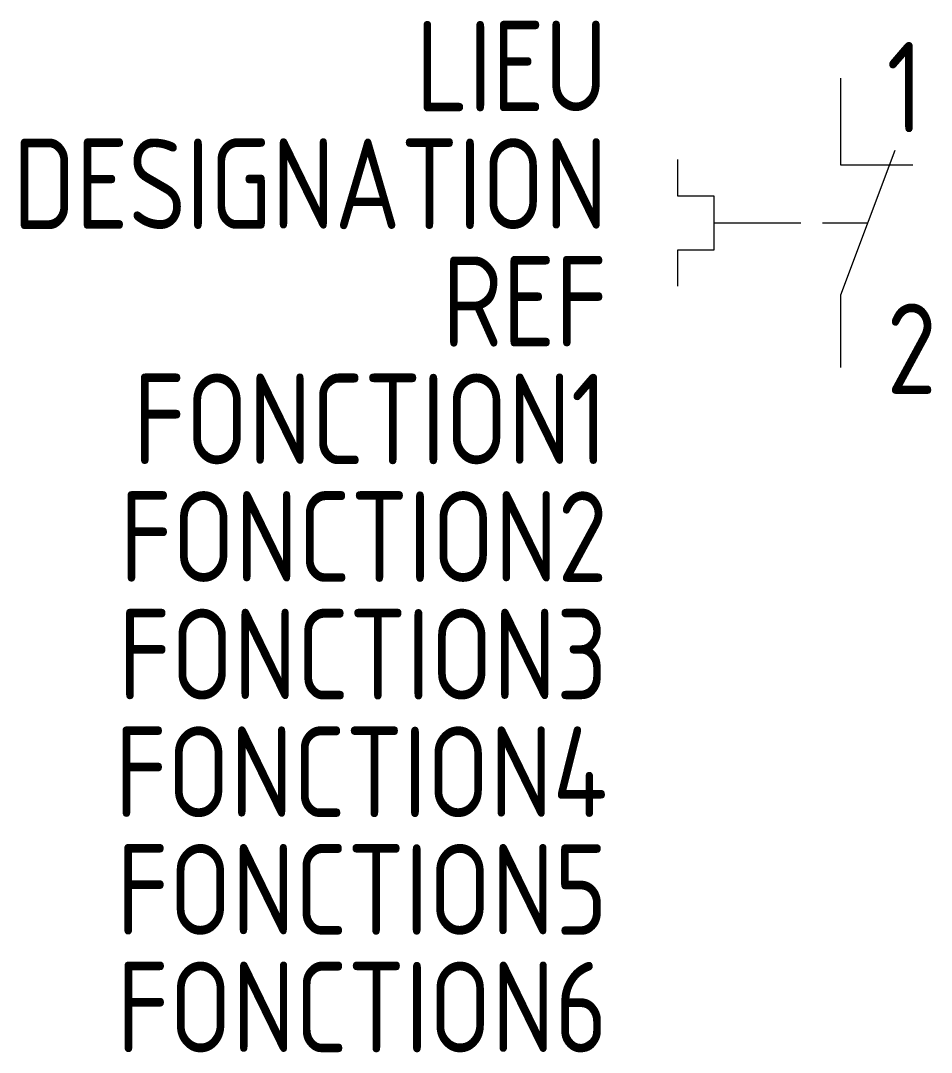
# Model space of a CAD drawing. Extents: x -1607.3 to -1582.1, y -906.5 to -878.
import ezdxf
from ezdxf.enums import TextEntityAlignment as Align

# ---------------------------------------------------------------- set-up
doc = ezdxf.new("R2010")
doc.units = 0
doc.linetypes.add('ACAD_ISO02W100', pattern=[15, 12, -3])
for name, color, linetype in [('SYMB_FIL', 3, 'CONTINUOUS'), ('SYMB_LIAISON', 1, 'ACAD_ISO02W100'), ('SYMB_REF_CONTACT', 2, 'CONTINUOUS'), ('SYMB_TXT_CONTACT', 2, 'CONTINUOUS'), ('SYMB_TXT_NOM', 3, 'CONTINUOUS')]:
    doc.layers.add(name, color=color, linetype=linetype)
doc.styles.add('NET2_5', font='isocp.shx', dxfattribs={"width": 0.9, "height": 2.5})

msp = doc.modelspace()

# ---------------------------------------------------------------- linework, layer by layer
at = {"layer": 'SYMB_FIL'}
for p, q in [((-1584.634, -879.593), (-1584.634, -881.993)), ((-1583.134, -881.593), (-1584.634, -885.593)), ((-1589.134, -881.843), (-1589.134, -882.843)), ((-1584.634, -881.993), (-1582.634, -881.993)), ((-1589.134, -882.843), (-1588.134, -882.843)), ((-1588.134, -882.843), (-1588.134, -884.343)), ((-1589.134, -884.343), (-1589.134, -885.343)), ((-1588.134, -884.343), (-1589.134, -884.343)), ((-1584.634, -885.593), (-1584.634, -887.593))]:
    msp.add_line(p, q, dxfattribs=at)
at = {"layer": 'SYMB_LIAISON', "ltscale": 0.2}
msp.add_line((-1588.134, -883.593), (-1583.884, -883.593), dxfattribs=at)

# ---------------------------------------------------------------- texts
at = {"layer": 'SYMB_REF_CONTACT', "style": 'NET2_5', "width": 0.9, "flags": 8}
msp.add_attdef('REF', text='', height=2.5, dxfattribs=at).set_placement((-1591.069, -887.012), align=Align.RIGHT)
at = {"layer": 'SYMB_TXT_CONTACT', "style": 'NET2_5', "width": 0.9, "flags": 8}
for tag, p, s in [('1', (-1583.359, -881.093), '11'), ('2', (-1583.359, -888.32), '12')]:
    msp.add_attdef(tag, p, s, height=2.5, dxfattribs=at)
at = {"layer": 'SYMB_TXT_NOM', "style": 'NET2_5', "width": 0.9, "flags": 8}
for tag, text, p in [('LIEU', '', (-1591.069, -880.512)), ('DESIGNATION', 'Q?', (-1591.069, -883.762)), ('FONCTION1', '', (-1591.069, -890.262)), ('FONCTION2', '', (-1591.069, -893.512)), ('FONCTION3', '', (-1591.069, -896.762)), ('FONCTION4', '', (-1591.069, -900.012)), ('FONCTION5', '', (-1591.069, -903.262)), ('FONCTION6', '', (-1591.069, -906.512))]:
    msp.add_attdef(tag, text=text, height=2.5, dxfattribs=at).set_placement(p, align=Align.RIGHT)

doc.saveas('drawing.dxf')
